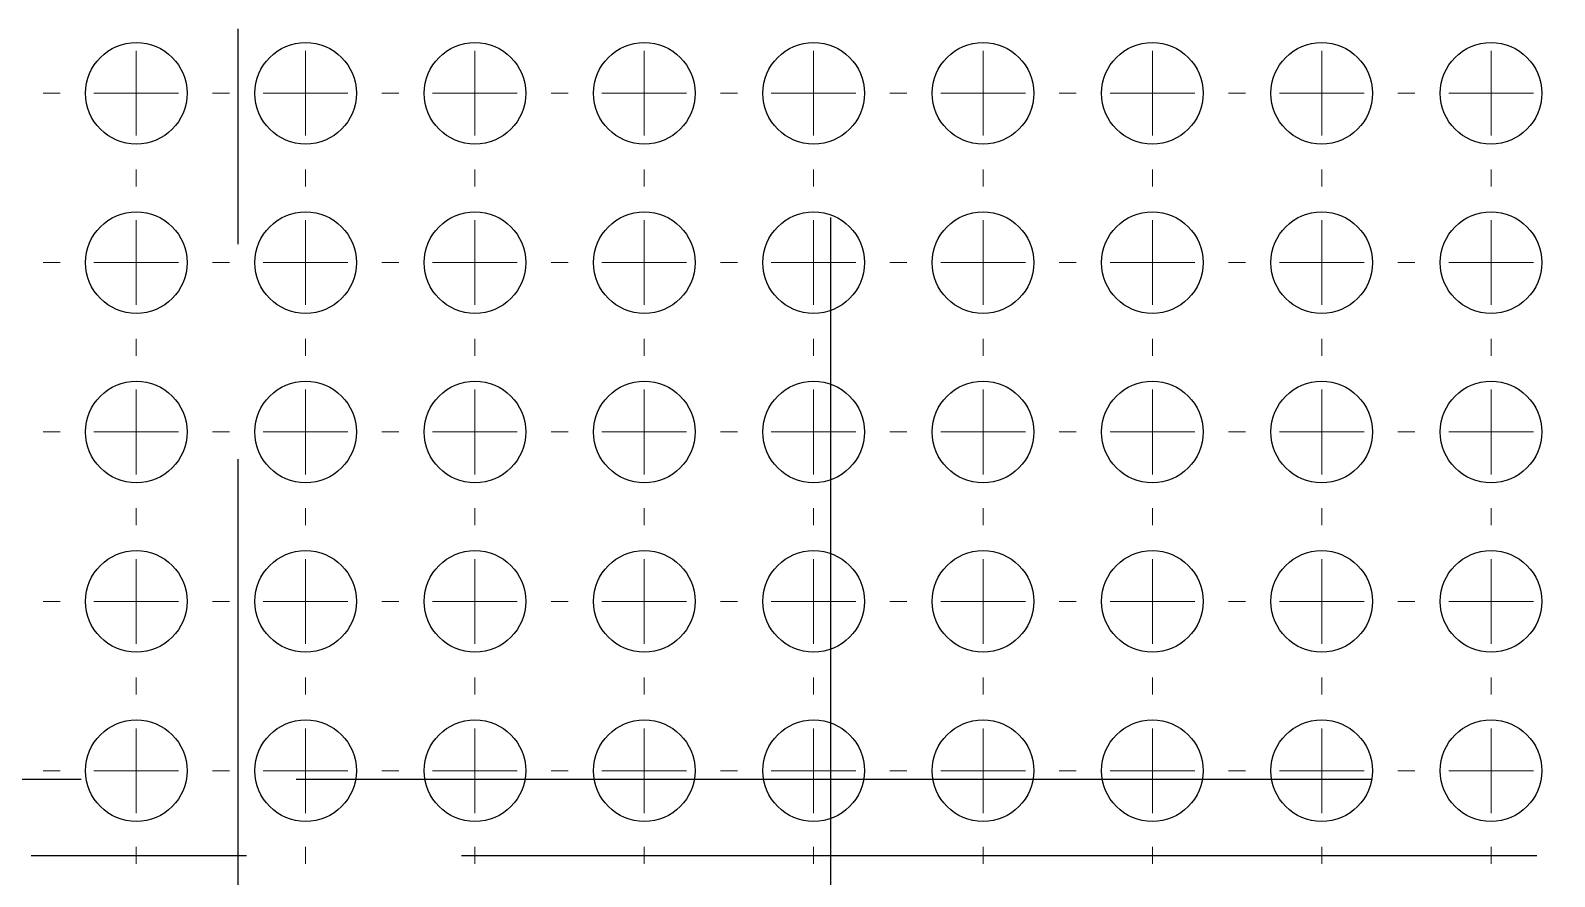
# Model space of a CAD drawing. Header units: millimetres. Extents: x -195 to 429, y -136 to 488.
# Drawn here: x 167.57 to 185.57, y 135.15 to 145.14 of the extents above; entities that cross this region are included whole.
import ezdxf

# ---------------------------------------------------------------- set-up
doc = ezdxf.new("R2010")
doc.units = ezdxf.units.MM
doc.linetypes.add('CENTERX2', pattern=[20.32, 12.7, -2.54, 2.54, -2.54])

# ---------------------------------------------------------------- blocks, each defined once
blk = doc.blocks.new('SW_CENTERMARKSYMBOL_88')
at = {"color": 0, "linetype": 'Continuous', "lineweight": 18}
for p, q in [((0, 1), (0, 1.1)), ((0, 0), (0, 0.5)), ((-1, 0), (-1.1, 0)), ((0, 0), (-0.5, 0)), ((0, 0), (0, -0.5)), ((0, 0), (0.5, 0)), ((1, 0), (1.1, 0)), ((0, -1), (0, -1.1))]:
    blk.add_line(p, q, dxfattribs=at)
blk = doc.blocks.new('SW_CENTERMARKSYMBOL_91')
at = {"color": 0, "linetype": 'Continuous', "lineweight": 18}
for p, q in [((0, 1), (0, 1.1)), ((0, 0), (0, 0.5)), ((-1, 0), (-1.1, 0)), ((0, 0), (-0.5, 0)), ((0, 0), (0, -0.5)), ((0, 0), (0.5, 0)), ((1, 0), (1.1, 0)), ((0, -1), (0, -1.1))]:
    blk.add_line(p, q, dxfattribs=at)
blk = doc.blocks.new('SW_CENTERMARKSYMBOL_93')
at = {"color": 0, "linetype": 'Continuous', "lineweight": 18}
for p, q in [((0, 1), (0, 1.1)), ((0, 0), (0, 0.5)), ((-1, 0), (-1.1, 0)), ((0, 0), (-0.5, 0)), ((0, 0), (0, -0.5)), ((0, 0), (0.5, 0)), ((1, 0), (1.1, 0)), ((0, -1), (0, -1.1))]:
    blk.add_line(p, q, dxfattribs=at)
blk = doc.blocks.new('SW_CENTERMARKSYMBOL_94')
at = {"color": 0, "linetype": 'Continuous', "lineweight": 18}
for p, q in [((0, 1), (0, 1.1)), ((0, 0), (0, 0.5)), ((-1, 0), (-1.1, 0)), ((0, 0), (-0.5, 0)), ((0, 0), (0, -0.5)), ((0, 0), (0.5, 0)), ((1, 0), (1.1, 0)), ((0, -1), (0, -1.1))]:
    blk.add_line(p, q, dxfattribs=at)
blk = doc.blocks.new('SW_CENTERMARKSYMBOL_95')
at = {"color": 0, "linetype": 'Continuous', "lineweight": 18}
for p, q in [((0, 1), (0, 1.1)), ((0, 0), (0, 0.5)), ((-1, 0), (-1.1, 0)), ((0, 0), (-0.5, 0)), ((0, 0), (0, -0.5)), ((0, 0), (0.5, 0)), ((1, 0), (1.1, 0)), ((0, -1), (0, -1.1))]:
    blk.add_line(p, q, dxfattribs=at)
blk = doc.blocks.new('SW_CENTERMARKSYMBOL_97')
at = {"color": 0, "linetype": 'Continuous', "lineweight": 18}
for p, q in [((0, 1), (0, 1.1)), ((0, 0), (0, 0.5)), ((-1, 0), (-1.1, 0)), ((0, 0), (-0.5, 0)), ((0, 0), (0, -0.5)), ((0, 0), (0.5, 0)), ((1, 0), (1.1, 0)), ((0, -1), (0, -1.1))]:
    blk.add_line(p, q, dxfattribs=at)
blk = doc.blocks.new('SW_CENTERMARKSYMBOL_98')
at = {"color": 0, "linetype": 'Continuous', "lineweight": 18}
for p, q in [((0, 1), (0, 1.1)), ((0, 0), (0, 0.5)), ((-1, 0), (-1.1, 0)), ((0, 0), (-0.5, 0)), ((0, 0), (0, -0.5)), ((0, 0), (0.5, 0)), ((1, 0), (1.1, 0)), ((0, -1), (0, -1.1))]:
    blk.add_line(p, q, dxfattribs=at)
blk = doc.blocks.new('SW_CENTERMARKSYMBOL_99')
at = {"color": 0, "linetype": 'Continuous', "lineweight": 18}
for p, q in [((0, 1), (0, 1.1)), ((0, 0), (0, 0.5)), ((-1, 0), (-1.1, 0)), ((0, 0), (-0.5, 0)), ((0, 0), (0, -0.5)), ((0, 0), (0.5, 0)), ((1, 0), (1.1, 0)), ((0, -1), (0, -1.1))]:
    blk.add_line(p, q, dxfattribs=at)
blk = doc.blocks.new('SW_CENTERMARKSYMBOL_100')
at = {"color": 0, "linetype": 'Continuous', "lineweight": 18}
for p, q in [((0, 1), (0, 1.1)), ((0, 0), (0, 0.5)), ((-1, 0), (-1.1, 0)), ((0, 0), (-0.5, 0)), ((0, 0), (0, -0.5)), ((0, 0), (0.5, 0)), ((1, 0), (1.1, 0)), ((0, -1), (0, -1.1))]:
    blk.add_line(p, q, dxfattribs=at)
blk = doc.blocks.new('SW_CENTERMARKSYMBOL_119')
at = {"color": 0, "linetype": 'Continuous', "lineweight": 18}
for p, q in [((0, 1), (0, 1.1)), ((0, 0), (0, 0.5)), ((-1, 0), (-1.1, 0)), ((0, 0), (-0.5, 0)), ((0, 0), (0, -0.5)), ((0, 0), (0.5, 0)), ((1, 0), (1.1, 0)), ((0, -1), (0, -1.1))]:
    blk.add_line(p, q, dxfattribs=at)
blk = doc.blocks.new('SW_CENTERMARKSYMBOL_120')
at = {"color": 0, "linetype": 'Continuous', "lineweight": 18}
for p, q in [((0, 1), (0, 1.1)), ((0, 0), (0, 0.5)), ((-1, 0), (-1.1, 0)), ((0, 0), (-0.5, 0)), ((0, 0), (0, -0.5)), ((0, 0), (0.5, 0)), ((1, 0), (1.1, 0)), ((0, -1), (0, -1.1))]:
    blk.add_line(p, q, dxfattribs=at)
blk = doc.blocks.new('SW_CENTERMARKSYMBOL_121')
at = {"color": 0, "linetype": 'Continuous', "lineweight": 18}
for p, q in [((0, 1), (0, 1.1)), ((0, 0), (0, 0.5)), ((-1, 0), (-1.1, 0)), ((0, 0), (-0.5, 0)), ((0, 0), (0, -0.5)), ((0, 0), (0.5, 0)), ((1, 0), (1.1, 0)), ((0, -1), (0, -1.1))]:
    blk.add_line(p, q, dxfattribs=at)
blk = doc.blocks.new('SW_CENTERMARKSYMBOL_122')
at = {"color": 0, "linetype": 'Continuous', "lineweight": 18}
for p, q in [((0, 1), (0, 1.1)), ((0, 0), (0, 0.5)), ((-1, 0), (-1.1, 0)), ((0, 0), (-0.5, 0)), ((0, 0), (0, -0.5)), ((0, 0), (0.5, 0)), ((1, 0), (1.1, 0)), ((0, -1), (0, -1.1))]:
    blk.add_line(p, q, dxfattribs=at)
blk = doc.blocks.new('SW_CENTERMARKSYMBOL_123')
at = {"color": 0, "linetype": 'Continuous', "lineweight": 18}
for p, q in [((0, 1), (0, 1.1)), ((0, 0), (0, 0.5)), ((-1, 0), (-1.1, 0)), ((0, 0), (-0.5, 0)), ((0, 0), (0, -0.5)), ((0, 0), (0.5, 0)), ((1, 0), (1.1, 0)), ((0, -1), (0, -1.1))]:
    blk.add_line(p, q, dxfattribs=at)
blk = doc.blocks.new('SW_CENTERMARKSYMBOL_125')
at = {"color": 0, "linetype": 'Continuous', "lineweight": 18}
for p, q in [((0, 1), (0, 1.1)), ((0, 0), (0, 0.5)), ((-1, 0), (-1.1, 0)), ((0, 0), (-0.5, 0)), ((0, 0), (0, -0.5)), ((0, 0), (0.5, 0)), ((1, 0), (1.1, 0)), ((0, -1), (0, -1.1))]:
    blk.add_line(p, q, dxfattribs=at)
blk = doc.blocks.new('SW_CENTERMARKSYMBOL_126')
at = {"color": 0, "linetype": 'Continuous', "lineweight": 18}
for p, q in [((0, 1), (0, 1.1)), ((0, 0), (0, 0.5)), ((-1, 0), (-1.1, 0)), ((0, 0), (-0.5, 0)), ((0, 0), (0, -0.5)), ((0, 0), (0.5, 0)), ((1, 0), (1.1, 0)), ((0, -1), (0, -1.1))]:
    blk.add_line(p, q, dxfattribs=at)
blk = doc.blocks.new('SW_CENTERMARKSYMBOL_127')
at = {"color": 0, "linetype": 'Continuous', "lineweight": 18}
for p, q in [((0, 1), (0, 1.1)), ((0, 0), (0, 0.5)), ((-1, 0), (-1.1, 0)), ((0, 0), (-0.5, 0)), ((0, 0), (0, -0.5)), ((0, 0), (0.5, 0)), ((1, 0), (1.1, 0)), ((0, -1), (0, -1.1))]:
    blk.add_line(p, q, dxfattribs=at)
blk = doc.blocks.new('SW_CENTERMARKSYMBOL_130')
at = {"color": 0, "linetype": 'Continuous', "lineweight": 18}
for p, q in [((0, 1), (0, 1.1)), ((0, 0), (0, 0.5)), ((-1, 0), (-1.1, 0)), ((0, 0), (-0.5, 0)), ((0, 0), (0, -0.5)), ((0, 0), (0.5, 0)), ((1, 0), (1.1, 0)), ((0, -1), (0, -1.1))]:
    blk.add_line(p, q, dxfattribs=at)
blk = doc.blocks.new('SW_CENTERMARKSYMBOL_132')
at = {"color": 0, "linetype": 'Continuous', "lineweight": 18}
for p, q in [((0, 1), (0, 1.1)), ((0, 0), (0, 0.5)), ((-1, 0), (-1.1, 0)), ((0, 0), (-0.5, 0)), ((0, 0), (0, -0.5)), ((0, 0), (0.5, 0)), ((1, 0), (1.1, 0)), ((0, -1), (0, -1.1))]:
    blk.add_line(p, q, dxfattribs=at)
blk = doc.blocks.new('SW_CENTERMARKSYMBOL_140')
at = {"color": 0, "linetype": 'Continuous', "lineweight": 18}
for p, q in [((0, 1), (0, 1.1)), ((0, 0), (0, 0.5)), ((-1, 0), (-1.1, 0)), ((0, 0), (-0.5, 0)), ((0, 0), (0, -0.5)), ((0, 0), (0.5, 0)), ((1, 0), (1.1, 0)), ((0, -1), (0, -1.1))]:
    blk.add_line(p, q, dxfattribs=at)
blk = doc.blocks.new('SW_CENTERMARKSYMBOL_144')
at = {"color": 0, "linetype": 'Continuous', "lineweight": 18}
for p, q in [((0, 1), (0, 1.1)), ((0, 0), (0, 0.5)), ((-1, 0), (-1.1, 0)), ((0, 0), (-0.5, 0)), ((0, 0), (0, -0.5)), ((0, 0), (0.5, 0)), ((1, 0), (1.1, 0)), ((0, -1), (0, -1.1))]:
    blk.add_line(p, q, dxfattribs=at)
blk = doc.blocks.new('SW_CENTERMARKSYMBOL_149')
at = {"color": 0, "linetype": 'Continuous', "lineweight": 18}
for p, q in [((0, 1), (0, 1.1)), ((0, 0), (0, 0.5)), ((-1, 0), (-1.1, 0)), ((0, 0), (-0.5, 0)), ((0, 0), (0, -0.5)), ((0, 0), (0.5, 0)), ((1, 0), (1.1, 0)), ((0, -1), (0, -1.1))]:
    blk.add_line(p, q, dxfattribs=at)
blk = doc.blocks.new('SW_CENTERMARKSYMBOL_150')
at = {"color": 0, "linetype": 'Continuous', "lineweight": 18}
for p, q in [((0, 1), (0, 1.1)), ((0, 0), (0, 0.5)), ((-1, 0), (-1.1, 0)), ((0, 0), (-0.5, 0)), ((0, 0), (0, -0.5)), ((0, 0), (0.5, 0)), ((1, 0), (1.1, 0)), ((0, -1), (0, -1.1))]:
    blk.add_line(p, q, dxfattribs=at)
blk = doc.blocks.new('SW_CENTERMARKSYMBOL_151')
at = {"color": 0, "linetype": 'Continuous', "lineweight": 18}
for p, q in [((0, 1), (0, 1.1)), ((0, 0), (0, 0.5)), ((-1, 0), (-1.1, 0)), ((0, 0), (-0.5, 0)), ((0, 0), (0, -0.5)), ((0, 0), (0.5, 0)), ((1, 0), (1.1, 0)), ((0, -1), (0, -1.1))]:
    blk.add_line(p, q, dxfattribs=at)
blk = doc.blocks.new('SW_CENTERMARKSYMBOL_153')
at = {"color": 0, "linetype": 'Continuous', "lineweight": 18}
for p, q in [((0, 1), (0, 1.1)), ((0, 0), (0, 0.5)), ((-1, 0), (-1.1, 0)), ((0, 0), (-0.5, 0)), ((0, 0), (0, -0.5)), ((0, 0), (0.5, 0)), ((1, 0), (1.1, 0)), ((0, -1), (0, -1.1))]:
    blk.add_line(p, q, dxfattribs=at)
blk = doc.blocks.new('SW_CENTERMARKSYMBOL_154')
at = {"color": 0, "linetype": 'Continuous', "lineweight": 18}
for p, q in [((0, 1), (0, 1.1)), ((0, 0), (0, 0.5)), ((-1, 0), (-1.1, 0)), ((0, 0), (-0.5, 0)), ((0, 0), (0, -0.5)), ((0, 0), (0.5, 0)), ((1, 0), (1.1, 0)), ((0, -1), (0, -1.1))]:
    blk.add_line(p, q, dxfattribs=at)
blk = doc.blocks.new('SW_CENTERMARKSYMBOL_155')
at = {"color": 0, "linetype": 'Continuous', "lineweight": 18}
for p, q in [((0, 1), (0, 1.1)), ((0, 0), (0, 0.5)), ((-1, 0), (-1.1, 0)), ((0, 0), (-0.5, 0)), ((0, 0), (0, -0.5)), ((0, 0), (0.5, 0)), ((1, 0), (1.1, 0)), ((0, -1), (0, -1.1))]:
    blk.add_line(p, q, dxfattribs=at)
blk = doc.blocks.new('SW_CENTERMARKSYMBOL_156')
at = {"color": 0, "linetype": 'Continuous', "lineweight": 18}
for p, q in [((0, 1), (0, 1.1)), ((0, 0), (0, 0.5)), ((-1, 0), (-1.1, 0)), ((0, 0), (-0.5, 0)), ((0, 0), (0, -0.5)), ((0, 0), (0.5, 0)), ((1, 0), (1.1, 0)), ((0, -1), (0, -1.1))]:
    blk.add_line(p, q, dxfattribs=at)
blk = doc.blocks.new('SW_CENTERMARKSYMBOL_157')
at = {"color": 0, "linetype": 'Continuous', "lineweight": 18}
for p, q in [((0, 1), (0, 1.1)), ((0, 0), (0, 0.5)), ((-1, 0), (-1.1, 0)), ((0, 0), (-0.5, 0)), ((0, 0), (0, -0.5)), ((0, 0), (0.5, 0)), ((1, 0), (1.1, 0)), ((0, -1), (0, -1.1))]:
    blk.add_line(p, q, dxfattribs=at)
blk = doc.blocks.new('SW_CENTERMARKSYMBOL_158')
at = {"color": 0, "linetype": 'Continuous', "lineweight": 18}
for p, q in [((0, 1), (0, 1.1)), ((0, 0), (0, 0.5)), ((-1, 0), (-1.1, 0)), ((0, 0), (-0.5, 0)), ((0, 0), (0, -0.5)), ((0, 0), (0.5, 0)), ((1, 0), (1.1, 0)), ((0, -1), (0, -1.1))]:
    blk.add_line(p, q, dxfattribs=at)
blk = doc.blocks.new('SW_CENTERMARKSYMBOL_164')
at = {"color": 0, "linetype": 'Continuous', "lineweight": 18}
for p, q in [((0, 1), (0, 1.1)), ((0, 0), (0, 0.5)), ((-1, 0), (-1.1, 0)), ((0, 0), (-0.5, 0)), ((0, 0), (0, -0.5)), ((0, 0), (0.5, 0)), ((1, 0), (1.1, 0)), ((0, -1), (0, -1.1))]:
    blk.add_line(p, q, dxfattribs=at)
blk = doc.blocks.new('SW_CENTERMARKSYMBOL_176')
at = {"color": 0, "linetype": 'Continuous', "lineweight": 18}
for p, q in [((0, 1), (0, 1.1)), ((0, 0), (0, 0.5)), ((-1, 0), (-1.1, 0)), ((0, 0), (-0.5, 0)), ((0, 0), (0, -0.5)), ((0, 0), (0.5, 0)), ((1, 0), (1.1, 0)), ((0, -1), (0, -1.1))]:
    blk.add_line(p, q, dxfattribs=at)
blk = doc.blocks.new('SW_CENTERMARKSYMBOL_177')
at = {"color": 0, "linetype": 'Continuous', "lineweight": 18}
for p, q in [((0, 1), (0, 1.1)), ((0, 0), (0, 0.5)), ((-1, 0), (-1.1, 0)), ((0, 0), (-0.5, 0)), ((0, 0), (0, -0.5)), ((0, 0), (0.5, 0)), ((1, 0), (1.1, 0)), ((0, -1), (0, -1.1))]:
    blk.add_line(p, q, dxfattribs=at)
blk = doc.blocks.new('SW_CENTERMARKSYMBOL_179')
at = {"color": 0, "linetype": 'Continuous', "lineweight": 18}
for p, q in [((0, 1), (0, 1.1)), ((0, 0), (0, 0.5)), ((-1, 0), (-1.1, 0)), ((0, 0), (-0.5, 0)), ((0, 0), (0, -0.5)), ((0, 0), (0.5, 0)), ((1, 0), (1.1, 0)), ((0, -1), (0, -1.1))]:
    blk.add_line(p, q, dxfattribs=at)
blk = doc.blocks.new('SW_CENTERMARKSYMBOL_181')
at = {"color": 0, "linetype": 'Continuous', "lineweight": 18}
for p, q in [((0, 1), (0, 1.1)), ((0, 0), (0, 0.5)), ((-1, 0), (-1.1, 0)), ((0, 0), (-0.5, 0)), ((0, 0), (0, -0.5)), ((0, 0), (0.5, 0)), ((1, 0), (1.1, 0)), ((0, -1), (0, -1.1))]:
    blk.add_line(p, q, dxfattribs=at)
blk = doc.blocks.new('SW_CENTERMARKSYMBOL_182')
at = {"color": 0, "linetype": 'Continuous', "lineweight": 18}
for p, q in [((0, 1), (0, 1.1)), ((0, 0), (0, 0.5)), ((-1, 0), (-1.1, 0)), ((0, 0), (-0.5, 0)), ((0, 0), (0, -0.5)), ((0, 0), (0.5, 0)), ((1, 0), (1.1, 0)), ((0, -1), (0, -1.1))]:
    blk.add_line(p, q, dxfattribs=at)
blk = doc.blocks.new('SW_CENTERMARKSYMBOL_183')
at = {"color": 0, "linetype": 'Continuous', "lineweight": 18}
for p, q in [((0, 1), (0, 1.1)), ((0, 0), (0, 0.5)), ((-1, 0), (-1.1, 0)), ((0, 0), (-0.5, 0)), ((0, 0), (0, -0.5)), ((0, 0), (0.5, 0)), ((1, 0), (1.1, 0)), ((0, -1), (0, -1.1))]:
    blk.add_line(p, q, dxfattribs=at)
blk = doc.blocks.new('SW_CENTERMARKSYMBOL_185')
at = {"color": 0, "linetype": 'Continuous', "lineweight": 18}
for p, q in [((0, 1), (0, 1.1)), ((0, 0), (0, 0.5)), ((-1, 0), (-1.1, 0)), ((0, 0), (-0.5, 0)), ((0, 0), (0, -0.5)), ((0, 0), (0.5, 0)), ((1, 0), (1.1, 0)), ((0, -1), (0, -1.1))]:
    blk.add_line(p, q, dxfattribs=at)
blk = doc.blocks.new('SW_CENTERMARKSYMBOL_186')
at = {"color": 0, "linetype": 'Continuous', "lineweight": 18}
for p, q in [((0, 1), (0, 1.1)), ((0, 0), (0, 0.5)), ((-1, 0), (-1.1, 0)), ((0, 0), (-0.5, 0)), ((0, 0), (0, -0.5)), ((0, 0), (0.5, 0)), ((1, 0), (1.1, 0)), ((0, -1), (0, -1.1))]:
    blk.add_line(p, q, dxfattribs=at)
blk = doc.blocks.new('SW_CENTERMARKSYMBOL_196')
at = {"color": 0, "linetype": 'Continuous', "lineweight": 18}
for p, q in [((0, 1), (0, 1.1)), ((0, 0), (0, 0.5)), ((-1, 0), (-1.1, 0)), ((0, 0), (-0.5, 0)), ((0, 0), (0, -0.5)), ((0, 0), (0.5, 0)), ((1, 0), (1.1, 0)), ((0, -1), (0, -1.1))]:
    blk.add_line(p, q, dxfattribs=at)
blk = doc.blocks.new('SW_CENTERMARKSYMBOL_352')
at = {"color": 0, "linetype": 'Continuous', "lineweight": 18}
for p, q in [((0, 1), (0, 1.1)), ((0, 0), (0, 0.5)), ((-1, 0), (-1.1, 0)), ((0, 0), (-0.5, 0)), ((0, 0), (0, -0.5)), ((0, 0), (0.5, 0)), ((1, 0), (1.1, 0)), ((0, -1), (0, -1.1))]:
    blk.add_line(p, q, dxfattribs=at)
blk = doc.blocks.new('SW_CENTERMARKSYMBOL_357')
at = {"color": 0, "linetype": 'Continuous', "lineweight": 18}
for p, q in [((0, 1), (0, 1.1)), ((0, 0), (0, 0.5)), ((-1, 0), (-1.1, 0)), ((0, 0), (-0.5, 0)), ((0, 0), (0, -0.5)), ((0, 0), (0.5, 0)), ((1, 0), (1.1, 0)), ((0, -1), (0, -1.1))]:
    blk.add_line(p, q, dxfattribs=at)
blk = doc.blocks.new('SW_CENTERMARKSYMBOL_359')
at = {"color": 0, "linetype": 'Continuous', "lineweight": 18}
for p, q in [((0, 1), (0, 1.1)), ((0, 0), (0, 0.5)), ((-1, 0), (-1.1, 0)), ((0, 0), (-0.5, 0)), ((0, 0), (0, -0.5)), ((0, 0), (0.5, 0)), ((1, 0), (1.1, 0)), ((0, -1), (0, -1.1))]:
    blk.add_line(p, q, dxfattribs=at)
blk = doc.blocks.new('SW_CENTERMARKSYMBOL_360')
at = {"color": 0, "linetype": 'Continuous', "lineweight": 18}
for p, q in [((0, 1), (0, 1.1)), ((0, 0), (0, 0.5)), ((-1, 0), (-1.1, 0)), ((0, 0), (-0.5, 0)), ((0, 0), (0, -0.5)), ((0, 0), (0.5, 0)), ((1, 0), (1.1, 0)), ((0, -1), (0, -1.1))]:
    blk.add_line(p, q, dxfattribs=at)
blk = doc.blocks.new('SW_CENTERMARKSYMBOL_361')
at = {"color": 0, "linetype": 'Continuous', "lineweight": 18}
for p, q in [((0, 1), (0, 1.1)), ((0, 0), (0, 0.5)), ((-1, 0), (-1.1, 0)), ((0, 0), (-0.5, 0)), ((0, 0), (0, -0.5)), ((0, 0), (0.5, 0)), ((1, 0), (1.1, 0)), ((0, -1), (0, -1.1))]:
    blk.add_line(p, q, dxfattribs=at)
blk = doc.blocks.new('SW_CENTERMARKSYMBOL_362')
at = {"color": 0, "linetype": 'Continuous', "lineweight": 18}
for p, q in [((0, 1), (0, 1.1)), ((0, 0), (0, 0.5)), ((-1, 0), (-1.1, 0)), ((0, 0), (-0.5, 0)), ((0, 0), (0, -0.5)), ((0, 0), (0.5, 0)), ((1, 0), (1.1, 0)), ((0, -1), (0, -1.1))]:
    blk.add_line(p, q, dxfattribs=at)
blk = doc.blocks.new('SW_CENTERMARKSYMBOL_363')
at = {"color": 0, "linetype": 'Continuous', "lineweight": 18}
for p, q in [((0, 1), (0, 1.1)), ((0, 0), (0, 0.5)), ((-1, 0), (-1.1, 0)), ((0, 0), (-0.5, 0)), ((0, 0), (0, -0.5)), ((0, 0), (0.5, 0)), ((1, 0), (1.1, 0)), ((0, -1), (0, -1.1))]:
    blk.add_line(p, q, dxfattribs=at)
blk = doc.blocks.new('SW_CENTERMARKSYMBOL_365')
at = {"color": 0, "linetype": 'Continuous', "lineweight": 18}
for p, q in [((0, 1), (0, 1.1)), ((0, 0), (0, 0.5)), ((-1, 0), (-1.1, 0)), ((0, 0), (-0.5, 0)), ((0, 0), (0, -0.5)), ((0, 0), (0.5, 0)), ((1, 0), (1.1, 0)), ((0, -1), (0, -1.1))]:
    blk.add_line(p, q, dxfattribs=at)
blk = doc.blocks.new('SW_CENTERMARKSYMBOL_366')
at = {"color": 0, "linetype": 'Continuous', "lineweight": 18}
for p, q in [((0, 1), (0, 1.1)), ((0, 0), (0, 0.5)), ((-1, 0), (-1.1, 0)), ((0, 0), (-0.5, 0)), ((0, 0), (0, -0.5)), ((0, 0), (0.5, 0)), ((1, 0), (1.1, 0)), ((0, -1), (0, -1.1))]:
    blk.add_line(p, q, dxfattribs=at)
blk = doc.blocks.new('SW_CENTERMARKSYMBOL_367')
at = {"color": 0, "linetype": 'Continuous', "lineweight": 18}
for p, q in [((0, 1), (0, 1.1)), ((0, 0), (0, 0.5)), ((-1, 0), (-1.1, 0)), ((0, 0), (-0.5, 0)), ((0, 0), (0, -0.5)), ((0, 0), (0.5, 0)), ((1, 0), (1.1, 0)), ((0, -1), (0, -1.1))]:
    blk.add_line(p, q, dxfattribs=at)
blk = doc.blocks.new('SW_CENTERMARKSYMBOL_372')
at = {"color": 0, "linetype": 'Continuous', "lineweight": 18}
for p, q in [((0, 1), (0, 1.1)), ((0, 0), (0, 0.5)), ((-1, 0), (-1.1, 0)), ((0, 0), (-0.5, 0)), ((0, 0), (0, -0.5)), ((0, 0), (0.5, 0)), ((1, 0), (1.1, 0)), ((0, -1), (0, -1.1))]:
    blk.add_line(p, q, dxfattribs=at)
blk = doc.blocks.new('SW_CENTERMARKSYMBOL_392')
at = {"color": 0, "linetype": 'Continuous', "lineweight": 18}
for p, q in [((0, 1), (0, 1.1)), ((0, 0), (0, 0.5)), ((-1, 0), (-1.1, 0)), ((0, 0), (-0.5, 0)), ((0, 0), (0, -0.5)), ((0, 0), (0.5, 0)), ((1, 0), (1.1, 0)), ((0, -1), (0, -1.1))]:
    blk.add_line(p, q, dxfattribs=at)
blk = doc.blocks.new('SW_CENTERMARKSYMBOL_393')
at = {"color": 0, "linetype": 'Continuous', "lineweight": 18}
for p, q in [((0, 1), (0, 1.1)), ((0, 0), (0, 0.5)), ((-1, 0), (-1.1, 0)), ((0, 0), (-0.5, 0)), ((0, 0), (0, -0.5)), ((0, 0), (0.5, 0)), ((1, 0), (1.1, 0)), ((0, -1), (0, -1.1))]:
    blk.add_line(p, q, dxfattribs=at)
blk = doc.blocks.new('SW_CENTERMARKSYMBOL_394')
at = {"color": 0, "linetype": 'Continuous', "lineweight": 18}
for p, q in [((0, 1), (0, 1.1)), ((0, 0), (0, 0.5)), ((-1, 0), (-1.1, 0)), ((0, 0), (-0.5, 0)), ((0, 0), (0, -0.5)), ((0, 0), (0.5, 0)), ((1, 0), (1.1, 0)), ((0, -1), (0, -1.1))]:
    blk.add_line(p, q, dxfattribs=at)
blk = doc.blocks.new('SW_CENTERMARKSYMBOL_395')
at = {"color": 0, "linetype": 'Continuous', "lineweight": 18}
for p, q in [((0, 1), (0, 1.1)), ((0, 0), (0, 0.5)), ((-1, 0), (-1.1, 0)), ((0, 0), (-0.5, 0)), ((0, 0), (0, -0.5)), ((0, 0), (0.5, 0)), ((1, 0), (1.1, 0)), ((0, -1), (0, -1.1))]:
    blk.add_line(p, q, dxfattribs=at)
blk = doc.blocks.new('SW_CENTERMARKSYMBOL_397')
at = {"color": 0, "linetype": 'Continuous', "lineweight": 18}
for p, q in [((0, 1), (0, 1.1)), ((0, 0), (0, 0.5)), ((-1, 0), (-1.1, 0)), ((0, 0), (-0.5, 0)), ((0, 0), (0, -0.5)), ((0, 0), (0.5, 0)), ((1, 0), (1.1, 0)), ((0, -1), (0, -1.1))]:
    blk.add_line(p, q, dxfattribs=at)
blk = doc.blocks.new('SW_CENTERMARKSYMBOL_398')
at = {"color": 0, "linetype": 'Continuous', "lineweight": 18}
for p, q in [((0, 1), (0, 1.1)), ((0, 0), (0, 0.5)), ((-1, 0), (-1.1, 0)), ((0, 0), (-0.5, 0)), ((0, 0), (0, -0.5)), ((0, 0), (0.5, 0)), ((1, 0), (1.1, 0)), ((0, -1), (0, -1.1))]:
    blk.add_line(p, q, dxfattribs=at)
blk = doc.blocks.new('SW_CENTERMARKSYMBOL_404')
at = {"color": 0, "linetype": 'Continuous', "lineweight": 18}
for p, q in [((0, 1), (0, 1.1)), ((0, 0), (0, 0.5)), ((-1, 0), (-1.1, 0)), ((0, 0), (-0.5, 0)), ((0, 0), (0, -0.5)), ((0, 0), (0.5, 0)), ((1, 0), (1.1, 0)), ((0, -1), (0, -1.1))]:
    blk.add_line(p, q, dxfattribs=at)
blk = doc.blocks.new('SW_CENTERMARKSYMBOL_465')
at = {"color": 0, "linetype": 'Continuous', "lineweight": 18}
for p, q in [((0, 1), (0, 1.1)), ((0, 0), (0, 0.5)), ((-1, 0), (-1.1, 0)), ((0, 0), (-0.5, 0)), ((0, 0), (0, -0.5)), ((0, 0), (0.5, 0)), ((1, 0), (1.1, 0)), ((0, -1), (0, -1.1))]:
    blk.add_line(p, q, dxfattribs=at)
blk = doc.blocks.new('SW_CENTERMARKSYMBOL_466')
at = {"color": 0, "linetype": 'Continuous', "lineweight": 18}
for p, q in [((0, 1), (0, 1.1)), ((0, 0), (0, 0.5)), ((-1, 0), (-1.1, 0)), ((0, 0), (-0.5, 0)), ((0, 0), (0, -0.5)), ((0, 0), (0.5, 0)), ((1, 0), (1.1, 0)), ((0, -1), (0, -1.1))]:
    blk.add_line(p, q, dxfattribs=at)

msp = doc.modelspace()

# ---------------------------------------------------------------- linework, layer by layer
at = {"color": 7, "linetype": 'CENTERX2'}
for p, q in [((177.0202, 488.3702), (177.0202, -135.7733)), ((170.0202, 160.3985), (170.0202, 110.3985)), ((-195.0515, 136.2985), (429.092, 136.2985)), ((132.0202, 135.3985), (208.0202, 135.3985))]:
    msp.add_line(p, q, dxfattribs=at)
at = {"color": 7, "linetype": 'Continuous', "lineweight": 25}
for centre in [(168.8202, 144.3985), (170.8202, 144.3985), (172.8202, 144.3985), (174.8202, 144.3985), (176.8202, 144.3985), (178.8202, 144.3985), (180.8202, 144.3985), (182.8202, 144.3985), (184.8202, 144.3985), (168.8202, 142.3985), (170.8202, 142.3985), (172.8202, 142.3985), (174.8202, 142.3985), (176.8202, 142.3985), (178.8202, 142.3985), (180.8202, 142.3985), (182.8202, 142.3985), (184.8202, 142.3985), (168.8202, 140.3985), (170.8202, 140.3985), (172.8202, 140.3985), (174.8202, 140.3985), (176.8202, 140.3985), (178.8202, 140.3985), (180.8202, 140.3985), (182.8202, 140.3985), (184.8202, 140.3985), (168.8202, 138.3985), (170.8202, 138.3985), (172.8202, 138.3985), (174.8202, 138.3985), (176.8202, 138.3985), (178.8202, 138.3985), (180.8202, 138.3985), (182.8202, 138.3985), (184.8202, 138.3985), (168.8202, 136.3985), (170.8202, 136.3985), (172.8202, 136.3985), (174.8202, 136.3985), (176.8202, 136.3985), (178.8202, 136.3985), (180.8202, 136.3985), (182.8202, 136.3985), (184.8202, 136.3985)]:
    msp.add_circle(centre, 0.6, dxfattribs=at)

# ---------------------------------------------------------------- block references
at = {"color": 7, "linetype": 'Continuous', "lineweight": 0}
for name, p in [('SW_CENTERMARKSYMBOL_196', (166.8202, 144.3985)), ('SW_CENTERMARKSYMBOL_185', (168.8202, 144.3985)), ('SW_CENTERMARKSYMBOL_186', (170.8202, 144.3985)), ('SW_CENTERMARKSYMBOL_183', (172.8202, 144.3985)), ('SW_CENTERMARKSYMBOL_176', (174.8202, 144.3985)), ('SW_CENTERMARKSYMBOL_181', (176.8202, 144.3985)), ('SW_CENTERMARKSYMBOL_182', (178.8202, 144.3985)), ('SW_CENTERMARKSYMBOL_179', (180.8202, 144.3985)), ('SW_CENTERMARKSYMBOL_156', (182.8202, 144.3985)), ('SW_CENTERMARKSYMBOL_177', (184.8202, 144.3985)), ('SW_CENTERMARKSYMBOL_157', (166.8202, 142.3985)), ('SW_CENTERMARKSYMBOL_158', (168.8202, 142.3985)), ('SW_CENTERMARKSYMBOL_155', (170.8202, 142.3985)), ('SW_CENTERMARKSYMBOL_164', (172.8202, 142.3985)), ('SW_CENTERMARKSYMBOL_153', (174.8202, 142.3985)), ('SW_CENTERMARKSYMBOL_154', (176.8202, 142.3985)), ('SW_CENTERMARKSYMBOL_151', (178.8202, 142.3985)), ('SW_CENTERMARKSYMBOL_144', (180.8202, 142.3985)), ('SW_CENTERMARKSYMBOL_149', (182.8202, 142.3985)), ('SW_CENTERMARKSYMBOL_150', (184.8202, 142.3985)), ('SW_CENTERMARKSYMBOL_130', (166.8202, 140.3985)), ('SW_CENTERMARKSYMBOL_127', (168.8202, 140.3985)), ('SW_CENTERMARKSYMBOL_120', (170.8202, 140.3985)), ('SW_CENTERMARKSYMBOL_125', (172.8202, 140.3985)), ('SW_CENTERMARKSYMBOL_126', (174.8202, 140.3985)), ('SW_CENTERMARKSYMBOL_123', (176.8202, 140.3985)), ('SW_CENTERMARKSYMBOL_132', (178.8202, 140.3985)), ('SW_CENTERMARKSYMBOL_121', (180.8202, 140.3985)), ('SW_CENTERMARKSYMBOL_122', (182.8202, 140.3985)), ('SW_CENTERMARKSYMBOL_119', (184.8202, 140.3985)), ('SW_CENTERMARKSYMBOL_99', (166.8202, 138.3985)), ('SW_CENTERMARKSYMBOL_140', (168.8202, 138.3985)), ('SW_CENTERMARKSYMBOL_97', (170.8202, 138.3985)), ('SW_CENTERMARKSYMBOL_98', (172.8202, 138.3985)), ('SW_CENTERMARKSYMBOL_95', (174.8202, 138.3985)), ('SW_CENTERMARKSYMBOL_88', (176.8202, 138.3985)), ('SW_CENTERMARKSYMBOL_93', (178.8202, 138.3985)), ('SW_CENTERMARKSYMBOL_94', (180.8202, 138.3985)), ('SW_CENTERMARKSYMBOL_91', (182.8202, 138.3985)), ('SW_CENTERMARKSYMBOL_100', (184.8202, 138.3985)), ('SW_CENTERMARKSYMBOL_392', (166.8202, 136.3985)), ('SW_CENTERMARKSYMBOL_397', (168.8202, 136.3985)), ('SW_CENTERMARKSYMBOL_398', (170.8202, 136.3985)), ('SW_CENTERMARKSYMBOL_395', (172.8202, 136.3985)), ('SW_CENTERMARKSYMBOL_404', (174.8202, 136.3985)), ('SW_CENTERMARKSYMBOL_393', (176.8202, 136.3985)), ('SW_CENTERMARKSYMBOL_394', (178.8202, 136.3985)), ('SW_CENTERMARKSYMBOL_359', (180.8202, 136.3985)), ('SW_CENTERMARKSYMBOL_352', (182.8202, 136.3985)), ('SW_CENTERMARKSYMBOL_357', (184.8202, 136.3985)), ('SW_CENTERMARKSYMBOL_465', (166.8202, 134.3985)), ('SW_CENTERMARKSYMBOL_466', (168.8202, 134.3985)), ('SW_CENTERMARKSYMBOL_367', (170.8202, 134.3985)), ('SW_CENTERMARKSYMBOL_360', (172.8202, 134.3985)), ('SW_CENTERMARKSYMBOL_365', (174.8202, 134.3985)), ('SW_CENTERMARKSYMBOL_366', (176.8202, 134.3985)), ('SW_CENTERMARKSYMBOL_363', (178.8202, 134.3985)), ('SW_CENTERMARKSYMBOL_372', (180.8202, 134.3985)), ('SW_CENTERMARKSYMBOL_361', (182.8202, 134.3985)), ('SW_CENTERMARKSYMBOL_362', (184.8202, 134.3985))]:
    msp.add_blockref(name, p, dxfattribs=at)

doc.saveas('drawing.dxf')
